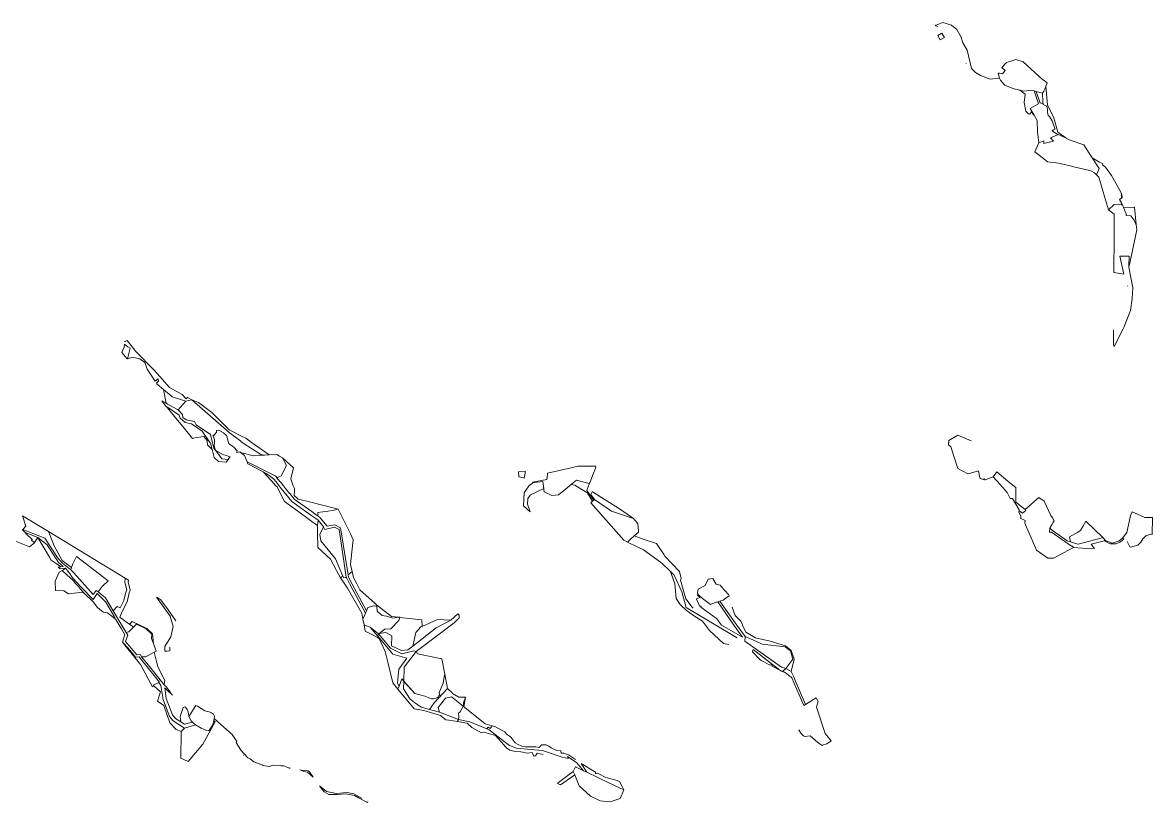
# Model space of a CAD drawing. Header units: metres. Extents: x 534757 to 556231, y 1832948 to 1850503.
# Drawn here: x 552628 to 556027, y 1832948 to 1835293 of the extents above; entities that cross this region are included whole.
import ezdxf

# ---------------------------------------------------------------- set-up
doc = ezdxf.new("R2010")
doc.units = ezdxf.units.M
doc.header["$MEASUREMENT"] = 0
doc.linetypes.add('DGN Style 4', pattern=[602.615279, 301.11944, -150.55972, 0.376399, -150.55972])
doc.layers.add('Level 30', color=7, linetype='Continuous', lineweight=0)

msp = doc.modelspace()

# ---------------------------------------------------------------- linework, layer by layer
at = {"layer": 'Level 30', "color": 5, "linetype": 'DGN Style 4', "lineweight": 13}
for p, q in [((555566.5227, 1835125.9726), (555569.3066, 1835120.1945)), ((555670.4088, 1835088.0612), (555677.3956, 1835086.0632)), ((555677.3956, 1835086.0632), (555696.29, 1835080.66)), ((555741.0552, 1834957.6818), (555764.9526, 1834946.4319)), ((555845.6803, 1834886.6325), (555866.89, 1834854.43)), ((555845.6803, 1834886.6325), (555845.6847, 1834886.6298)), ((555858.6908, 1834835.3472), (555866.89, 1834854.43)), ((555933.4082, 1834777.9553), (555933.4878, 1834765.0772)), ((555933.5715, 1834751.552), (555933.6089, 1834745.5074)), ((555933.6089, 1834745.5074), (555936.564, 1834745.3431)), ((555936.564, 1834745.3431), (555939.9115, 1834737.1164)), ((555928.083, 1834590.4939), (555956.7118, 1834590.6787)), ((555928.083, 1834590.4939), (555940.1905, 1834537.0235)), ((553051.9512, 1834189.5981), (553059.8524, 1834148.3776)), ((553118.8728, 1834155.1382), (553118.8806, 1834155.1399)), ((553118.8806, 1834155.1399), (553137.0349, 1834159.2059)), ((553208.64, 1834006.6708), (553209.1898, 1834005.9415)), ((553296, 1833991), (553303.5777, 1833972.0558)), ((553303.5777, 1833972.0558), (553377.7665, 1833935.0995)), ((553356.0538, 1833992.2702), (553369.8672, 1833992.8958)), ((555547.4632, 1833927.1946), (555558.9779, 1833942.3361)), ((553514.9455, 1833781.2105), (553516.958, 1833796.902)), ((553516.958, 1833796.902), (553533.4134, 1833777.1501)), ((552628.23, 1833767.34), (552629.0458, 1833768.432)), ((552628.23, 1833767.34), (552636.1778, 1833759.3084)), ((552706.5921, 1833762.5527), (552936.8539, 1833622.6579)), ((552636.1778, 1833759.3084), (552673.7736, 1833745.037)), ((555936.8499, 1833742.8768), (555940.9411, 1833740.1866)), ((553607.0916, 1833632.7128), (553619.3609, 1833643.0072)), ((554659.7138, 1833575.4928), (554661.4924, 1833572.5265)), ((554661.4924, 1833572.5265), (554673.2675, 1833560.9622)), ((553659.6045, 1833517.2051), (553662.615, 1833524.286)), ((554697.4717, 1833543.5144), (554697.7961, 1833543.6363)), ((554719.3331, 1833551.1867), (554725.3315, 1833553.1095)), ((553652.0572, 1833499.4534), (553659.6045, 1833517.2051)), ((552949.5529, 1833483.7329), (552961.5371, 1833474.8739)), ((553673.35, 1833475.33), (553698.46, 1833454.87)), ((553698.46, 1833454.87), (553700.6469, 1833456.3977)), ((553696.7755, 1833447.6438), (553698.46, 1833454.87)), ((553812.0234, 1833401.6516), (553812.0273, 1833401.65)), ((553812.0273, 1833401.65), (553812.0278, 1833401.649)), ((554823.5165, 1833400.8038), (554825.2404, 1833407.8745)), ((554825.2404, 1833407.8745), (554906.1812, 1833345.8685)), ((554914.3297, 1833342.0055), (554924.0388, 1833351.089)), ((553757.2994, 1833288.3152), (553757.3008, 1833288.319)), ((553757.2994, 1833288.3152), (553805.7453, 1833229.1907)), ((553757.3008, 1833288.319), (553805.75, 1833229.19)), ((553757.3008, 1833288.319), (553805.7453, 1833229.1907)), ((553773.7259, 1833289.4165), (553774.6443, 1833312.6304)), ((553774.6443, 1833312.6304), (553774.6445, 1833312.6302)), ((553774.6445, 1833312.6302), (553774.6447, 1833312.6369)), ((553774.6447, 1833312.6369), (553807.68, 1833275.48)), ((553954.86, 1833247.13), (553960.6186, 1833264.7807)), ((553805.7453, 1833229.1907), (553805.75, 1833229.19)), ((553805.75, 1833229.19), (553822.4722, 1833226.5481)), ((553806.8808, 1833249.007), (553827.367, 1833234.2477)), ((553822.4722, 1833226.5481), (553822.4725, 1833226.5481)), ((553827.367, 1833234.2477), (553852.3367, 1833227.7487)), ((553882.5235, 1833219.8863), (553939.0172, 1833197.8911)), ((553882.5235, 1833219.8863), (553939.0124, 1833197.88)), ((553953.1606, 1833237.8713), (553953.1648, 1833237.8678)), ((554977.8365, 1833239.1977), (554983.0003, 1833242.3838)), ((553139.6229, 1833189.4344), (553148.7995, 1833181.4673)), ((553203.1917, 1833194.0175), (553204.5074, 1833200.8957)), ((553203.1917, 1833194.0175), (553207.4716, 1833190.1811)), ((553936.0488, 1833191.036), (553936.0505, 1833191.0399)), ((553939.0124, 1833197.88), (553939.0172, 1833197.8911)), ((553939.02, 1833197.89), (553940.42, 1833206.11)), ((553105.202, 1833161.0307), (553114.8955, 1833170.9229)), ((553114.8955, 1833170.9229), (553148.7995, 1833181.4673)), ((554308.8324, 1833064.6797), (554325.1201, 1833038.7489)), ((554284.6637, 1833041.3576), (554289.03, 1833030.59)), ((554315.0107, 1833043.5511), (554325.1201, 1833038.7489))]:
    msp.add_line(p, q, dxfattribs=at)
at = {"layer": 'Level 30', "color": 5, "linetype": 'DGN Style 4', "lineweight": 13, "flags": 128}
for points in [[(555566.5227, 1835125.9726), (555538.1946, 1835123.479), (555509.598, 1835134.4233), (555494.748, 1835143.3259), (555482.7056, 1835155.3554), (555468.9887, 1835210.2985), (555455.8657, 1835232.2606), (555448.8793, 1835254.2527), (555448.7064, 1835254.5596), (555438.4122, 1835272.8245), (555422.7487, 1835285.9858), (555396.4966, 1835293.2247), (555380.9875, 1835287.5298), (555375.95, 1835285.68), (555373.6989, 1835285.036), (555374.0498, 1835283.2004), (555404.396, 1835274.6107), (555440.3282, 1835244.2852), (555440.9654, 1835242.9481), (555458.8295, 1835205.4589), (555463.9641, 1835187.7535), (555468.5369, 1835149.7776), (555511.2962, 1835115.088), (555569.3066, 1835120.1945)], [(555401.3813, 1835248.8633), (555388.5412, 1835241.1087), (555380.7866, 1835253.9487), (555393.6267, 1835261.7033), (555401.3813, 1835248.8633)], [(555566.5227, 1835125.9726), (555566.4423, 1835126.2587), (555562.24, 1835141.2), (555566.12, 1835140.89), (555571.91, 1835140.08), (555575.32, 1835138.83), (555583.2395, 1835148.9667), (555573.2962, 1835158.5877), (555588.1493, 1835172.9547), (555615.3682, 1835182.6138), (555637.7328, 1835175.5852), (555696.7032, 1835121.3749), (555700.2319, 1835120.311), (555709.9, 1835112.15), (555705.9125, 1835101.2392)], [(555569.3066, 1835120.1945), (555578.69, 1835108.84), (555583.16, 1835105.13), (555604.8322, 1835096.1391), (555606.42, 1835095.48), (555627.4554, 1835090.1669)], [(555627.4554, 1835090.1669), (555639.7867, 1835087.0466), (555662.37, 1835090.36), (555670.4088, 1835088.0612)], [(555627.4554, 1835090.1669), (555643.9273, 1835077.6757), (555640.3393, 1835053.2133), (555645.9564, 1835026.9508), (555653.7593, 1835018.45), (555657.669, 1835017.6599), (555662.4696, 1835024.6906), (555664.8038, 1835022.8104), (555667.5835, 1835015.6497), (555670.5612, 1835015.0497)], [(555670.4088, 1835088.0612), (555683.5358, 1835048.4529), (555658.8403, 1835035.2016), (555670.5612, 1835015.0497)], [(555696.29, 1835080.66), (555699.7094, 1835087.086), (555702.8203, 1835092.8672), (555702.899, 1835093.0803), (555705.9125, 1835101.2392)], [(555764.9526, 1834946.4319), (555765.7325, 1834946.6372), (555742.2143, 1834963.6547), (555730.4192, 1835007.1389), (555710.9698, 1835045.7024), (555705.9125, 1835101.2392)], [(555677.3956, 1835086.0632), (555688.9054, 1835051.3332), (555689.6808, 1835051.7432), (555697.9915, 1835049.3833)], [(555696.29, 1835080.66), (555697.45, 1835053), (555697.9915, 1835049.3833)], [(555697.9915, 1835049.3833), (555698.3, 1835047.3231), (555709.24, 1835042.34), (555711.22, 1835031.54), (555711.31, 1835024.05), (555712.89, 1835014.07), (555717.03, 1835011.32), (555725.06, 1834998.22), (555732.74, 1834975.19), (555734.4978, 1834973.527), (555724.9751, 1834967.7253), (555738.17, 1834959.04), (555741.0552, 1834957.6818)], [(555670.5612, 1835015.0497), (555680.4096, 1834998.428), (555681.0448, 1834965.1048), (555684.4266, 1834931.2016)], [(555684.4266, 1834931.2016), (555699.4784, 1834937.8334), (555699.6848, 1834929.2511), (555728.8581, 1834936.9305), (555720.0653, 1834946.8957), (555740.7296, 1834956.004), (555741.0552, 1834957.6818)], [(555684.4266, 1834931.2016), (555672.7057, 1834904.699), (555689.6104, 1834891.4172), (555710.9944, 1834874.6161), (555743.798, 1834870.9257), (555783.1189, 1834861.2797), (555786.3593, 1834860.4847), (555840.8807, 1834847.0934), (555852.4943, 1834841.4329), (555858.6908, 1834835.3472)], [(555764.9526, 1834946.4319), (555765.0157, 1834946.4022), (555776.64, 1834940.93), (555819.87, 1834925.82), (555845.6803, 1834886.6325)], [(555845.6847, 1834886.6298), (555866.9281, 1834873.5594), (555877.2958, 1834868.6139), (555875.9227, 1834865.7352), (555885.87, 1834858.24), (555903.0298, 1834833.7056), (555929.65, 1834787.02), (555933.4082, 1834777.9553)], [(555866.89, 1834854.43), (555866.8919, 1834854.4344), (555845.6847, 1834886.6298)], [(555858.6908, 1834835.3472), (555865.3452, 1834828.8117), (555873.3899, 1834800.9972), (555882.5552, 1834769.924), (555894.2465, 1834730.635)], [(555933.4878, 1834765.0772), (555928.41, 1834762.71), (555927.3238, 1834761.2648), (555933.5715, 1834751.552)], [(555933.4878, 1834765.0772), (555935.21, 1834765.88), (555934.6436, 1834774.9755), (555933.4082, 1834777.9553)], [(555933.5715, 1834751.552), (555934.84, 1834749.58), (555936.564, 1834745.3431)], [(555894.2465, 1834730.635), (555911.3321, 1834746.3446), (555933.6089, 1834745.5074)], [(555894.2465, 1834730.635), (555894.2467, 1834730.6344), (555911.6, 1834717), (555911.253, 1834655.2096), (555911.2345, 1834651.9255), (555911.2346, 1834651.9248), (555911.2335, 1834651.7433), (555910.612, 1834541.6139), (555940.1905, 1834537.0235)], [(555939.9115, 1834737.1164), (555970.5155, 1834738.0021), (555972.2283, 1834738.0333), (555977.5702, 1834685.9022)], [(555939.9115, 1834737.1164), (555947.8, 1834717.73), (555948.039, 1834713.5422), (555961.1948, 1834712.4552), (555967.7604, 1834704.4762), (555971.8952, 1834699.4513), (555976.9047, 1834687.4909), (555977.5702, 1834685.9022)], [(555977.5702, 1834685.9022), (555979.2297, 1834669.7063), (555959.2007, 1834574.3637), (555955.7468, 1834557.9155)], [(555928.083, 1834590.4939), (555940.351, 1834590.5754), (555946.4533, 1834590.6129), (555956.7118, 1834590.6787)], [(555955.7468, 1834557.9155), (555955.2082, 1834561.7836), (555956.7118, 1834590.6787)], [(555955.7468, 1834557.9155), (555955.6597, 1834557.5008), (555967.688, 1834495.3845), (555965.72, 1834463.35), (555960.28, 1834427.91), (555940.23, 1834376.11), (555938.5188, 1834372.1107), (555938.5072, 1834372.0878), (555911.5688, 1834319.1125), (555909.3995, 1834325.2031), (555909.4753, 1834338.6146), (555909.7624, 1834389.3792), (555927.3148, 1834406.7909), (555947.6222, 1834423.3925), (555955.8705, 1834461.2062), (555956.7832, 1834463.4694), (555955.8832, 1834485.6044), (555951.4164, 1834501.15), (555940.1905, 1834537.0235)], [(553118.8806, 1834155.1399), (553137.0311, 1834159.2076), (553122.9113, 1834166.9853), (553123.79, 1834165.27), (553119.88, 1834162.24), (553115.95, 1834165.57), (553111.9576, 1834170.54), (553108.3859, 1834174.9863), (553108.3858, 1834174.9864), (553070.526, 1834195.8406), (553041.0835, 1834228.9607), (553023.3621, 1834248.8957), (552968.0407, 1834304.9511), (552965.8544, 1834307.744), (552942.9575, 1834336.9942), (552936.5743, 1834334.4409), (552930.1314, 1834331.8637), (552926.6749, 1834328.2911), (552924.1514, 1834325.7331), (552919.0951, 1834311.2117), (552919.5229, 1834310.6896), (552927.0793, 1834301.4673)], [(552943.5513, 1834282.356), (552951.8386, 1834314.5733), (552945.36, 1834317.73), (552940.19, 1834322.21), (552935.3282, 1834325.7677), (552933.9, 1834317.24), (552927.94, 1834303.97), (552927.0793, 1834301.4673)], [(552927.0793, 1834301.4673), (552942.8998, 1834282.1589), (552943.5513, 1834282.356)], [(553051.9512, 1834189.5981), (553051.9512, 1834189.5982), (553032.7405, 1834205.6615), (553030.9444, 1834208.4155), (553036.8173, 1834214.9442), (553035.9168, 1834221.9393), (553035.9167, 1834221.9394), (553026.7158, 1834214.8992), (553003.5002, 1834250.4958), (552996.0437, 1834271.1678), (552981.3864, 1834282.2089), (552958.4396, 1834286.8594), (552943.5513, 1834282.356)], [(553051.9512, 1834189.5981), (553074.7436, 1834170.54), (553077.7599, 1834168.0179), (553118.8728, 1834155.1382)], [(553059.8524, 1834148.3776), (553046.6256, 1834155.5783), (553060.2677, 1834138.9301), (553061.8754, 1834137.865)], [(553059.8524, 1834148.3776), (553063.94, 1834146.1525), (553095.8649, 1834128.7741)], [(553061.8754, 1834137.865), (553063.94, 1834136.4971), (553099.6437, 1834112.8418), (553101.8284, 1834103.6617), (553116.8899, 1834090.5104), (553136.158, 1834086.82), (553168.7141, 1834064.4479), (553189.7843, 1834033.89), (553193.8632, 1834027.9744), (553198.2885, 1834009.7564)], [(553061.8754, 1834137.865), (553062.0962, 1834136.6949), (553063.94, 1834134.4593), (553089.7321, 1834103.1868), (553100.346, 1834090.3176), (553114.4019, 1834073.0677), (553139.449, 1834042.2957), (553146.658, 1834044.946), (553173.3578, 1834048.0663), (553183.4125, 1834036.2752), (553183.551, 1834033.89), (553184.1631, 1834023.3439), (553198.2885, 1834009.7564)], [(553095.8649, 1834128.7741), (553110.1531, 1834145.1465), (553118.8728, 1834155.1382)], [(553137.0349, 1834159.2059), (553157.5375, 1834150.7762), (553197.6079, 1834120.4433), (553249.2094, 1834068.6083), (553291.24, 1834047.3445), (553299.6973, 1834043.0658), (553307.3281, 1834037.61), (553311.6499, 1834034.52), (553319.9298, 1834028.6), (553323.0208, 1834026.39), (553369.8672, 1833992.8958)], [(553137.0349, 1834159.2059), (553250.0424, 1834060.5775), (553280.2496, 1834037.61), (553284.3136, 1834034.52), (553285.1422, 1834033.89), (553292.0996, 1834028.6), (553294.0142, 1834027.1443), (553295.1856, 1834026.39), (553345.0796, 1833994.2611), (553356.0538, 1833992.2702)], [(553095.8649, 1834128.7741), (553109.2009, 1834114.8672), (553109.8003, 1834105.5839), (553120.4641, 1834098.6521), (553145.6362, 1834094.0793), (553150.8493, 1834083.9996), (553193.5563, 1834054.6668), (553198.6007, 1834033.89), (553203.5797, 1834013.3829), (553208.64, 1834006.6708)], [(553208.64, 1834006.6708), (553204.3, 1834020.8), (553205.05, 1834033.89), (553205.38, 1834039.67), (553200.92, 1834052.47), (553205.02, 1834053), (553211.65, 1834061.04), (553211.7735, 1834063.7975), (553211.8765, 1834066.0994), (553219.04, 1834067.4), (553232.92, 1834059.5), (553241.7165, 1834051.0394), (553242.87, 1834049.93), (553246.66, 1834034.88), (553246.91, 1834033.89), (553248.45, 1834027.78), (553251, 1834025.83), (553253.53, 1834023.89), (553259.95, 1834018.98), (553263.55, 1834016.23), (553273.72, 1834004.99), (553271.36, 1834000.4), (553282, 1834002), (553284.2116, 1834000.2623), (553296, 1833991)], [(555547.4632, 1833927.1946), (555523.2627, 1833917.7337), (555521.8982, 1833918.1324), (555522.4791, 1833918.8538), (555520.1446, 1833920.7438), (555518.7747, 1833919.0341), (555508.5751, 1833922.0027), (555506.9132, 1833928.8581), (555503, 1833945), (555479.4719, 1833938.4933), (555470.94, 1833936.1338), (555441.222, 1833951.805), (555420.3809, 1834017.9029), (555420.3805, 1834017.9041), (555413.2113, 1834023.3766), (555414.3024, 1834036.3952), (555440.9527, 1834052.8468), (555486.1617, 1834032.9648), (555563.1598, 1833951.657), (555558.9779, 1833942.3361)], [(553198.2885, 1834009.7564), (553198.2886, 1834009.7564), (553204.2028, 1833985.403), (553217.8986, 1833972.941), (553240.7186, 1833971.6382), (553246.5376, 1833979.1198)], [(553209.1898, 1834005.9415), (553232.34, 1833993.56), (553241.51, 1833991.85), (553246.66, 1833989.57), (553251, 1833987.65), (553252.62, 1833986.94), (553251, 1833984.8571), (553246.66, 1833979.2771), (553246.5376, 1833979.1198)], [(553209.1898, 1834005.9415), (553227.5421, 1833981.5985), (553246.5376, 1833979.1198)], [(553296, 1833991), (553284.22, 1834000.26), (553323.3, 1833990.79), (553356.05, 1833992.27), (553356.0538, 1833992.2702)], [(553296, 1833991), (553303.58, 1833972.06), (553377.7665, 1833935.0995)], [(553303.5777, 1833972.0558), (553306, 1833966), (553306.0072, 1833965.982), (553351.4961, 1833942.1368)], [(553369.8672, 1833992.8958), (553369.872, 1833992.8924), (553392.7012, 1833993.9263), (553401.0911, 1833989.5283)], [(553393.2532, 1833924.4716), (553405.79, 1833930.61), (553422.05, 1833961.61), (553410.41, 1833984.64), (553401.0911, 1833989.5283)], [(553401.0911, 1833989.5283), (553410.4125, 1833984.6421), (553433.24, 1833963.4075), (553443.5068, 1833953.8572), (553434.6316, 1833920.844), (553439.1697, 1833909.23), (553442.5418, 1833900.6), (553445.6717, 1833892.59), (553446.2535, 1833891.1011), (553445.9717, 1833884.8911), (553445.3626, 1833871.4692), (553455.1555, 1833862.3301), (553457.6114, 1833860.0381), (553483.0587, 1833853.671), (553577.4017, 1833830.0652)], [(553351.4961, 1833942.1368), (553361.2616, 1833937.0165), (553361.2628, 1833937.0156), (553373.4883, 1833927.9889), (553383.558, 1833920.554), (553390.6512, 1833911.79), (553392.7232, 1833909.23), (553399.708, 1833900.6), (553406.1909, 1833892.59), (553438.2031, 1833853.0375), (553495.2434, 1833812.38), (553510.2098, 1833801.7122), (553516.958, 1833796.902)], [(553351.4961, 1833942.1368), (553375.7993, 1833916.0492), (553379.7672, 1833911.79), (553382.1521, 1833909.23), (553390.1918, 1833900.6), (553393.7117, 1833896.8217), (553395.89, 1833892.59), (553416.1058, 1833853.3175), (553478.26, 1833807.9739), (553502.3804, 1833790.3772), (553514.9455, 1833781.2105)], [(553377.7665, 1833935.0995), (553390.21, 1833928.9), (553393.25, 1833924.47), (553393.2532, 1833924.4716)], [(553377.7665, 1833935.0995), (553390.2118, 1833928.9), (553393.2532, 1833924.4716)], [(554140.9868, 1833943.3197), (554136.4783, 1833923.5632), (554134.4685, 1833924.4922), (554121.0627, 1833927.1142), (554120.2155, 1833942.1374), (554140.9868, 1833943.3197)], [(554165.3111, 1833910.5191), (554162.3671, 1833911.1783), (554204.81, 1833918.9), (554206.6264, 1833934.3395), (554207.0276, 1833937.75), (554278.6637, 1833954.5352), (554298.0079, 1833959.0678), (554351.226, 1833959.4877), (554352.6762, 1833956.4931), (554350.1546, 1833949.9626), (554345.5477, 1833938.0317), (554334.2313, 1833908.7242), (554332.0404, 1833906.7427)], [(555558.9779, 1833942.3361), (555593.13, 1833913.5864), (555615.4211, 1833894.8215), (555615.4808, 1833872.26), (555615.5366, 1833851.1573), (555643.6714, 1833828.8119)], [(553393.2532, 1833924.4716), (553393.2581, 1833924.4644), (553402.3127, 1833913.2757), (553404.0906, 1833911.79), (553404.1706, 1833911.7231), (553403.8973, 1833911.3947), (553405.6455, 1833909.23), (553412.615, 1833900.6), (553419.0839, 1833892.59), (553432.2479, 1833876.2897), (553432.85, 1833876.8298), (553434.6481, 1833874.8196), (553433.947, 1833874.1895), (553434.9822, 1833872.9112), (553444.9637, 1833860.5855), (553445.1235, 1833860.3882), (553497.9864, 1833822.7028), (553512.4667, 1833812.38), (553516.3477, 1833809.6133)], [(554192.7669, 1833913.638), (554195.971, 1833891.864), (554156.4172, 1833873.2794), (554153.2685, 1833869.0454), (554153.2685, 1833869.0453), (554148.3999, 1833862.4984), (554146.6265, 1833844.7867), (554155.3944, 1833822.4545), (554134.4437, 1833839.5462), (554137.0172, 1833879.46), (554140.5985, 1833884.9262), (554140.5986, 1833884.9262), (554151.5507, 1833901.6422), (554165.3082, 1833910.5173), (554165.3111, 1833910.5191)], [(554165.3111, 1833910.5191), (554167.9731, 1833909.923), (554192.7669, 1833913.638)], [(554192.7669, 1833913.638), (554197.3586, 1833882.4355), (554220.3189, 1833870.6531), (554240.1058, 1833873.5653), (554266.3153, 1833894.5097), (554277.8004, 1833903.6876)], [(554277.8004, 1833903.6876), (554284.1323, 1833908.7513), (554294.3775, 1833916.9317), (554294.3901, 1833916.9418), (554332.0404, 1833906.7427)], [(554277.8004, 1833903.6876), (554289.7956, 1833901.7696), (554323.6947, 1833881.4365), (554323.6947, 1833881.4364), (554326.2147, 1833879.9249), (554342.8232, 1833853.8315)], [(554332.0404, 1833906.7427), (554332.7734, 1833904.9487), (554326.5513, 1833888.8346), (554325.3407, 1833885.6992), (554325.3407, 1833885.6991), (554327.8809, 1833883.5054), (554331.0091, 1833878.2284), (554334.5893, 1833872.9183), (554334.6949, 1833872.7617), (554335.1307, 1833872.1513), (554336.0351, 1833870.8845), (554338.687, 1833867.1701), (554339.7189, 1833865.7722), (554346.2895, 1833856.8718)], [(555625.3597, 1833824.9085), (555625.9, 1833828.2), (555605.7632, 1833862.218), (555598.5263, 1833862), (555593.4388, 1833872.26), (555589.4144, 1833880.3759), (555568.4256, 1833903.8), (555547.4632, 1833927.1946)], [(554348.4067, 1833858.8469), (554348.4052, 1833858.848), (554337.5083, 1833873.8006), (554341.9268, 1833882.5461), (554342.2684, 1833881.7102), (554421.114, 1833833.4556), (554465.3002, 1833801.8226), (554465.3018, 1833801.8214)], [(555643.6714, 1833828.8119), (555684.6905, 1833864.7986), (555701.0161, 1833854.0338), (555701.2531, 1833853.8775), (555720.9006, 1833811.0834), (555725.7729, 1833803.484), (555731.1533, 1833795.0919), (555727.4517, 1833788.5703), (555725.0675, 1833784.6677), (555717.86, 1833772.87)], [(553516.3477, 1833809.6133), (553516.2179, 1833812.38), (553515.8445, 1833820.3443), (553561.4, 1833826.3449), (553577.4017, 1833830.0652)], [(553577.4017, 1833830.0652), (553586.1539, 1833812.38), (553614.1037, 1833755.903), (553622.916, 1833738.0964), (553618.7675, 1833701.6405), (553614.4614, 1833663.7992), (553619.3609, 1833643.0072)], [(554342.8232, 1833853.8315), (554340.2579, 1833851.5708), (554340.2579, 1833851.5707), (554337.1964, 1833848.8728), (554436.3726, 1833736.3379), (554447.4314, 1833731.1293)], [(554342.8232, 1833853.8315), (554343.8416, 1833854.7248), (554346.2895, 1833856.8718)], [(554346.2895, 1833856.8718), (554346.3288, 1833856.9063), (554348.4067, 1833858.8469)], [(554348.4067, 1833858.8469), (554399.3715, 1833823.6946), (554465.3018, 1833801.8214)], [(552485.0005, 1833801.3191), (552489.0534, 1833799.0027), (552485.4398, 1833797.0621), (552482.5944, 1833791.1988), (552485.8821, 1833776.9244), (552520.858, 1833755.5981), (552551.2119, 1833747.3173), (552588.9892, 1833740.2566), (552649.2019, 1833716.3943), (552664.0369, 1833729.1025)], [(552629.0458, 1833768.432), (552629.0489, 1833768.4361), (552637.8275, 1833778.5903), (552628.4409, 1833810.0333), (552706.5921, 1833762.5527)], [(553516.3477, 1833809.6133), (553523.8244, 1833804.2832), (553544.8999, 1833778.9855), (553567.5942, 1833782.86), (553584.5283, 1833774.1599), (553607.0916, 1833632.7128)], [(554468.032, 1833749.577), (554480.6208, 1833760.6714), (554480.6096, 1833766.4643), (554479.8886, 1833773.5209), (554478.526, 1833786.8166), (554469.3124, 1833797.2708), (554465.3018, 1833801.8214)], [(555625.3597, 1833824.9085), (555624.81, 1833821.56), (555631, 1833809.13), (555630.7569, 1833802.0554), (555644.2883, 1833796.0245), (555642.99, 1833789.03), (555648.1419, 1833776.2998), (555651.9134, 1833767.3207), (555677.531, 1833706.7933), (555712.1574, 1833682.441), (555729.4624, 1833683.1011), (555789.0153, 1833714.2441)], [(555643.6714, 1833828.8119), (555645.9502, 1833825.7922), (555635.84, 1833818.4), (555625.7326, 1833824.6786), (555625.3597, 1833824.9085)], [(555936.8499, 1833742.8768), (555936.8837, 1833742.9029), (555949.6371, 1833760.2271), (555959.6805, 1833805.4224), (555961.0484, 1833811.2187), (555965.34, 1833822.225), (555965.356, 1833822.218), (555972.2451, 1833819.1885), (556003.6, 1833805.4), (556026.5181, 1833805.1125), (556025.8792, 1833754.1901), (556021.61, 1833754.64), (556007.09, 1833749.42), (555998.1, 1833740.7), (555991.48, 1833730.51), (555983.06, 1833721.66), (555960.9536, 1833715.2855), (555958.7754, 1833716.6756), (555951.9787, 1833731.0126), (555947.7542, 1833735.7161), (555940.9411, 1833740.1866)], [(552629.0458, 1833768.432), (552695.7142, 1833743.1269), (552735.4133, 1833682.001), (552748.4787, 1833667.5096), (552773.7185, 1833647.1476)], [(552706.5921, 1833762.5527), (552723.7255, 1833719.8346), (552747.5137, 1833675.1603), (552775.8131, 1833654.6187)], [(553514.9455, 1833781.2105), (553515.4521, 1833760.9096), (553516.6116, 1833714.4541), (553554.5291, 1833679.1907), (553572.3886, 1833645.2909), (553584.1241, 1833623.0153)], [(553533.4134, 1833777.1501), (553521.9153, 1833754.0479), (553525.0661, 1833734.296), (553569.0792, 1833680.5608), (553591.4597, 1833628.0967)], [(553533.4134, 1833777.1501), (553533.4158, 1833777.1473), (553537.063, 1833768.8997), (553566.6637, 1833775.6597), (553580.004, 1833768.957), (553601.8868, 1833625.0351)], [(555717.86, 1833772.87), (555716.74, 1833760.99), (555722.74, 1833761.0583), (555782.7613, 1833718.5559), (555786.4339, 1833718.5501), (555789.0153, 1833714.2441)], [(555717.86, 1833772.87), (555725.7239, 1833766.2974), (555756.262, 1833744.6726), (555769.9128, 1833735.0062), (555780.2975, 1833731.6926)], [(555780.2975, 1833731.6926), (555776.7335, 1833746.9672), (555801.87, 1833761.2381), (555810.2382, 1833765.9891), (555816.8016, 1833777.376), (555826.5864, 1833794.3518), (555826.7659, 1833794.1747), (555876.9423, 1833744.677)], [(552636.1778, 1833759.3084), (552639.571, 1833755.8778), (552656.6831, 1833738.5864), (552655.5924, 1833737.1124), (552655.5929, 1833737.1119), (552664.0369, 1833729.1025)], [(552664.0369, 1833729.1025), (552664.519, 1833729.5155), (552666.151, 1833732.2526), (552673.7736, 1833745.037)], [(552673.7736, 1833745.037), (552701.9004, 1833722.5849), (552736.2794, 1833669.6498), (552749.5276, 1833658.96), (552750.8224, 1833657.9154), (552743.0911, 1833656.6796), (552743.0842, 1833656.6785)], [(552673.7736, 1833745.037), (552709.611, 1833685.2561), (552714.5121, 1833677.0805), (552729.0621, 1833666.6911), (552743.0842, 1833656.6785)], [(554447.4314, 1833731.1293), (554454.899, 1833738.003), (554468.032, 1833749.577)], [(554447.4314, 1833731.1293), (554477.1878, 1833717.114), (554496.2792, 1833708.1219), (554547.3477, 1833670.4636), (554552.1637, 1833666.9122), (554574.7114, 1833644.6278)], [(554468.032, 1833749.577), (554494.9164, 1833740.2549), (554534.5119, 1833726.5253), (554557.6213, 1833693.0651), (554560.5106, 1833688.8816), (554604.2762, 1833642.8272), (554609.085, 1833621.3651), (554607.4691, 1833616.6371), (554607.4686, 1833616.6355), (554622.8258, 1833560.6867), (554642.5353, 1833535.4781), (554649.8907, 1833526.0704), (554730.0915, 1833480.7897)], [(555780.2975, 1833731.6926), (555801.87, 1833724.7818), (555802.7652, 1833724.4951), (555875.7546, 1833744.117), (555876.9423, 1833744.677)], [(555789.0153, 1833714.2441), (555801.87, 1833713.3602), (555816.5069, 1833712.3539), (555852.1405, 1833711.3841), (555842.3984, 1833724.9351), (555881.4129, 1833734.9561), (555882.9059, 1833734.436), (555899.8477, 1833726.0712), (555900.0624, 1833725.9652), (555917.7385, 1833725.2751), (555930.6561, 1833731.4936), (555940.9411, 1833740.1866)], [(555876.9423, 1833744.677), (555885.7433, 1833736.0562), (555904.4416, 1833727.4881), (555904.4478, 1833727.4853), (555925.1785, 1833733.866), (555936.8499, 1833742.8768)], [(552775.8131, 1833654.6187), (552778.9974, 1833665.9994), (552790.0007, 1833688.0015), (552886.0029, 1833614.0044), (552868, 1833597.5), (552855.7248, 1833580.9932)], [(552746.9753, 1833645.3897), (552738.5724, 1833640.647), (552726.2412, 1833613.7744), (552727.3547, 1833585.1316), (552752.0502, 1833584.4615), (552766.6332, 1833575.0206), (552809.4832, 1833580.2111), (552814.0912, 1833575.4103), (552814.7929, 1833575.9441)], [(552743.0842, 1833656.6785), (552740.8865, 1833656.3272), (552735.3429, 1833655.4411), (552741.277, 1833650.3135), (552746.8861, 1833651.2101)], [(552746.8861, 1833651.2101), (552757.1064, 1833652.8481), (552768.3308, 1833638.476), (552768.9379, 1833637.5664), (552778.1244, 1833623.8027), (552778.1313, 1833623.7924), (552805.5262, 1833594.7557), (552840.2577, 1833557.939), (552840.2592, 1833557.9412), (552852.1353, 1833576.1907), (552878.4309, 1833550.3382), (552905.627, 1833503.97), (552909.1221, 1833498.011)], [(552746.9753, 1833645.3897), (552751.0283, 1833647.6772), (552753.6339, 1833649.1478), (552757.1015, 1833652.8429), (552746.8861, 1833651.2101)], [(552746.9753, 1833645.3897), (552761.58, 1833632.77), (552780.06, 1833615.29), (552787.4315, 1833606.8395), (552796.0009, 1833597.0158), (552802.353, 1833589.734), (552812.17, 1833578.48), (552814.7929, 1833575.9441)], [(552773.7185, 1833647.1476), (552775.7968, 1833654.5605), (552775.8131, 1833654.6187)], [(552773.7185, 1833647.1476), (552782.6822, 1833638.6054), (552840.4228, 1833573.4997), (552849.9894, 1833585.2391), (552855.7248, 1833580.9932)], [(553584.1241, 1833623.0153), (553587.176, 1833626.5956), (553591.4597, 1833628.0967)], [(553591.4597, 1833628.0967), (553593.3469, 1833623.6727), (553600.6712, 1833624.8412), (553601.8868, 1833625.0351)], [(553607.0916, 1833632.7128), (553608.1568, 1833626.0355), (553609.7755, 1833623.0113), (553619.7098, 1833604.45), (553662.615, 1833524.286)], [(553619.3609, 1833643.0072), (553623.6663, 1833624.7277), (553624.2604, 1833622.2052), (553633.34, 1833605.3459), (553642.7614, 1833587.8519), (553689.4057, 1833544.9977), (553693.8908, 1833541.4971), (553707.1239, 1833531.1687), (553737.4439, 1833507.5041), (553759.7221, 1833504.9311)], [(554574.7114, 1833644.6278), (554587.8786, 1833631.6161), (554610.9491, 1833581.2912), (554623.734, 1833534.7167), (554765.13, 1833450.2212), (554787.1085, 1833437.0873), (554815.7317, 1833415.1578), (554825.2404, 1833407.8745)], [(554574.7114, 1833644.6278), (554579.5725, 1833636.0165), (554589.7427, 1833605.5836), (554594.1308, 1833561.3793), (554606.5198, 1833543.0575), (554623.8742, 1833526.4159), (554646.4746, 1833509.8743), (554673.0754, 1833492.9127), (554694.3047, 1833465.069), (554736.2163, 1833426.0262), (554765.13, 1833419.9557), (554782.8028, 1833416.2453), (554804.5464, 1833407.9986), (554823.5165, 1833400.8038)], [(552900.6437, 1833524.1857), (552912.9832, 1833537.067), (552921.5944, 1833532.9166), (552933.1916, 1833555.0087), (552939.3448, 1833580.8412), (552941.7203, 1833587.2018), (552936.2929, 1833610.9241), (552936.8539, 1833622.6579)], [(552936.8539, 1833622.6579), (552946.5868, 1833616.7447), (552946.3476, 1833611.8242), (552952.1379, 1833586.5117), (552948.9293, 1833577.9209), (552942.6276, 1833551.4784), (552927.327, 1833522.3155), (552920.819, 1833504.9739), (552922.177, 1833503.97), (552931.9589, 1833496.739), (552944.3737, 1833487.5615), (552949.5529, 1833483.7329)], [(553584.1241, 1833623.0153), (553597.2571, 1833604.45), (553605.6522, 1833592.5823), (553648.8734, 1833517.4751), (553652.0572, 1833499.4534)], [(553601.8868, 1833625.0351), (553603.1576, 1833622.6539), (553612.9022, 1833604.45), (553659.6045, 1833517.2051)], [(554659.7138, 1833575.4928), (554658.7399, 1833577.1169), (554660.4913, 1833589.2352), (554681.3839, 1833600.3591), (554681.384, 1833600.3592), (554690.0579, 1833619.7695), (554704.2374, 1833621.2111), (554714.1523, 1833604.819), (554726.3038, 1833600.9861), (554729.7092, 1833597.3087)], [(554725.3315, 1833553.1095), (554725.757, 1833553.2459), (554735.1564, 1833556.2589), (554743.9452, 1833562.2702), (554753.5378, 1833569.3201), (554751.451, 1833573.8305), (554729.7092, 1833597.3087)], [(554940.4925, 1833341.9808), (554949.1467, 1833378.7617), (554939.7023, 1833404.5742), (554923.2964, 1833418.8255), (554877.1966, 1833432.7669), (554833.0351, 1833442.9879), (554803.5308, 1833460.2295), (554793.7603, 1833481.59), (554793.3056, 1833482.584), (554788.4942, 1833493.1027), (554771.4284, 1833510.6744), (554757.2413, 1833549.8282), (554757.9693, 1833569.6939), (554758.5115, 1833584.4915), (554729.7092, 1833597.3087)], [(552814.7929, 1833575.9441), (552840.23, 1833551.35), (552853.9246, 1833534.6365), (552865.58, 1833524.57), (552871.5819, 1833519.8656), (552883.6604, 1833517.8651), (552901.48, 1833503.97), (552909.1221, 1833498.011)], [(552855.7248, 1833580.9932), (552877.3999, 1833563.5095), (552900.6437, 1833524.1857)], [(553089.3506, 1833493.7506), (553058.7087, 1833537.0902), (553054.3017, 1833543.3234), (553044.4135, 1833557.3092), (553031.5322, 1833565.1351), (553071.7331, 1833508.2754), (553080.9523, 1833477.4436), (553074.0495, 1833446.0121), (553056.3222, 1833416.5087), (553056.3222, 1833403.1667), (553062.7342, 1833403.1659), (553071.1316, 1833403.6632), (553071.6514, 1833430.3713), (553089.3506, 1833459.8279), (553089.3506, 1833493.7506)], [(554659.7138, 1833575.4928), (554658.581, 1833571.5483), (554659.1167, 1833570.6548), (554665.8345, 1833564.0573), (554659.6997, 1833562.2771), (554655.2798, 1833560.0536), (554655.1436, 1833559.5791), (554665.3138, 1833537.497), (554666.749, 1833539.2672), (554669.3142, 1833537.187), (554667.9862, 1833535.5568), (554715.2903, 1833501.1935), (554730.0915, 1833480.7897)], [(554661.4924, 1833572.5265), (554673.2477, 1833560.9764), (554673.2675, 1833560.9622)], [(554673.2675, 1833560.9622), (554693.1269, 1833546.6495), (554696.2962, 1833544.3614), (554697.4717, 1833543.5144)], [(554673.2675, 1833560.9622), (554693.1423, 1833546.6339), (554697.4702, 1833543.5138), (554697.4717, 1833543.5144)], [(552900.6437, 1833524.1857), (552912.5926, 1833503.97), (552939.389, 1833458.6345)], [(553662.615, 1833524.286), (553667.0139, 1833534.6325), (553684.9516, 1833539.3272), (553685.4473, 1833539.2613), (553694.0276, 1833538.0466), (553694.63, 1833522.85), (553695.5561, 1833522.0798), (553709.48, 1833510.5), (553723.22, 1833508.29), (553741.95, 1833502.47), (553759.7221, 1833504.9311)], [(554697.7961, 1833543.6363), (554709.5001, 1833548.038), (554725.3315, 1833553.1095)], [(554697.7961, 1833543.6363), (554709.5041, 1833548.0361), (554719.3331, 1833551.1867)], [(554719.3331, 1833551.1867), (554767.8412, 1833481.59), (554793.2617, 1833445.1181), (554765.13, 1833461.0038), (554730.0915, 1833480.7897)], [(554725.3315, 1833553.1095), (554749.8639, 1833518.8644), (554776.5705, 1833481.59), (554801.5842, 1833446.6782)], [(552931.5089, 1833426.9263), (552928.6139, 1833429.9891), (552935.8411, 1833452.463), (552925.5679, 1833469.9757), (552917.9502, 1833482.9624), (552909.1221, 1833498.011)], [(552949.5529, 1833483.7329), (552958.1014, 1833492.1126), (553002.1722, 1833471.2306), (553019.3287, 1833454.649), (553021.564, 1833426.1159)], [(553652.0572, 1833499.4534), (553651.8601, 1833498.9896), (553655.4695, 1833482.0326), (553655.4701, 1833482.0296)], [(553700.6469, 1833456.3977), (553718.2, 1833468.66), (553736.15, 1833470.6), (553759.8, 1833495.12), (553763.1443, 1833504.533)], [(553763.1443, 1833504.533), (553763.47, 1833505.45), (553759.7221, 1833504.9311)], [(553763.1443, 1833504.533), (553829.2144, 1833496.8969), (553830.4104, 1833477.3864)], [(553802.2592, 1833417.9755), (553872.4771, 1833473.0508), (553916.7541, 1833496.123)], [(553916.7541, 1833496.123), (553937.713, 1833515.1348), (553941.2645, 1833511.3812), (553941.8814, 1833503.6098), (553926.3647, 1833488.5033), (553812.0285, 1833401.6495), (553812.0278, 1833401.649)], [(553830.4104, 1833477.3864), (553876.3538, 1833497.8732), (553916.7541, 1833496.123)], [(552939.389, 1833458.6345), (552939.3875, 1833458.634), (552945.161, 1833451.4155), (552937.6347, 1833431.8828), (552971.6559, 1833392.16), (552983.442, 1833392.9824), (552986.2481, 1833385.7882)], [(552939.389, 1833458.6345), (552947.4193, 1833460.8572), (552961.5371, 1833474.8739)], [(552961.5371, 1833474.8739), (552970.5152, 1833483.7818), (553000.3246, 1833470.4705), (553016.8378, 1833453.6789), (553015.9717, 1833441.4077), (553021.564, 1833426.1159)], [(553655.4701, 1833482.0296), (553658.5404, 1833462.7398), (553679.0458, 1833453.0989), (553695.4624, 1833444.1843), (553700.7966, 1833441.2877), (553719.3141, 1833401.6639), (553726.8954, 1833369.5045), (553741.4855, 1833307.6148), (553757.2994, 1833288.3152)], [(553655.4701, 1833482.0296), (553662.62, 1833479.55), (553673.35, 1833475.33)], [(553673.35, 1833475.33), (553696.7672, 1833447.6083), (553696.7755, 1833447.6438)], [(553700.6469, 1833456.3977), (553721.1782, 1833459.5295), (553739.374, 1833449.1685), (553737.4934, 1833419.1756), (553767.4842, 1833404.8642), (553786.8843, 1833406.5744), (553802.2592, 1833417.9755)], [(553802.2592, 1833417.9755), (553811.1261, 1833459.1894), (553826.4515, 1833475.621), (553830.4104, 1833477.3864)], [(552931.5089, 1833426.9263), (552931.4676, 1833426.4463), (552979.0015, 1833368.08), (552982.1123, 1833364.2603), (552982.4589, 1833363.6084), (552982.7591, 1833363.657), (552982.8632, 1833362.8482), (553018.5534, 1833295.7337), (553024.0103, 1833297.6926)], [(553038.4319, 1833308.5149), (553040.4445, 1833309.415), (552994.8704, 1833365.6187), (552992.8751, 1833368.08), (552978.7672, 1833385.4825), (552967.9259, 1833385.0414), (552951.874, 1833405.3943), (552931.5089, 1833426.9263)], [(553021.564, 1833426.1159), (553021.564, 1833426.1157), (553029.96, 1833403.17), (553024.4435, 1833400.2005), (553024.4435, 1833400.2004)], [(553760.8702, 1833298.1728), (553755.6397, 1833306.2147), (553759.937, 1833349.1088), (553783.7499, 1833381.692), (553741.7165, 1833394.4032), (553696.7755, 1833447.6438)], [(553698.46, 1833454.87), (553734.6889, 1833411.7749), (553769.4473, 1833395.0733), (553805.575, 1833404.2841), (553812.0234, 1833401.6516)], [(554801.5842, 1833446.6782), (554801.1322, 1833432.6428), (554910.7042, 1833354.857), (554924.0388, 1833351.089)], [(554924.0388, 1833351.089), (554945.3195, 1833378.8717), (554937.7723, 1833403.5541), (554921.8943, 1833415.7152), (554852.9796, 1833424.4161), (554824.9334, 1833436.5645), (554801.5842, 1833446.6782)], [(552986.2481, 1833385.7882), (552993.9708, 1833386.1029), (552998.609, 1833386.2924), (553024.4435, 1833400.2004)], [(553024.4435, 1833400.2004), (553032.2663, 1833368.08), (553034.9015, 1833357.2596), (553056.4956, 1833313.8454), (553054.1201, 1833303.5144), (553054.3852, 1833301.7565), (553063.0664, 1833294.1286)], [(553774.6447, 1833312.6369), (553776.3261, 1833355.2404), (553812.0234, 1833401.6516)], [(553812.0234, 1833401.6516), (553812.0252, 1833401.6539), (553812.0273, 1833401.65)], [(553896.21, 1833325.29), (553898.1384, 1833333.8352), (553888.982, 1833379.8518), (553815.7946, 1833394.7832), (553812.0278, 1833401.649)], [(554823.5165, 1833400.8038), (554846.7026, 1833376.3814), (554849.7519, 1833374.8177), (554876.4625, 1833361.12), (554878.7143, 1833362.0801), (554881.6919, 1833361.72), (554882.5992, 1833359.5998), (554882.4594, 1833358.413), (554882.4178, 1833358.0597), (554906.1812, 1833345.8685)], [(552986.2481, 1833385.7882), (553000.6076, 1833368.08), (553001.7057, 1833366.7259), (553054.3854, 1833301.7551), (553063.0664, 1833294.1286)], [(553807.68, 1833275.48), (553837.96, 1833267.28), (553858.01, 1833259.18), (553864.62, 1833259.66), (553877.68, 1833264.07), (553879.27, 1833268.92), (553883.51, 1833269.55), (553881.68, 1833278.69), (553893.26, 1833306.32), (553896.21, 1833325.29)], [(553906.7976, 1833290.3124), (553906.7983, 1833290.3131), (553898.1386, 1833333.8339), (553896.21, 1833325.29)], [(554906.1812, 1833345.8685), (554906.196, 1833345.8609), (554910.4836, 1833343.1417), (554914.3297, 1833342.0055)], [(554914.3297, 1833342.0055), (554916.094, 1833341.4843), (554925.5952, 1833335.7666), (554933.0315, 1833330.0209), (554934.8258, 1833327.7039), (554938.632, 1833325.29), (554942.0056, 1833323.1504), (554942.839, 1833321.1979), (554942.8391, 1833321.1977), (554947.9963, 1833309.1141), (554950.4323, 1833303.4067), (554950.4323, 1833303.4066), (554977.8365, 1833239.1977)], [(554924.0388, 1833351.089), (554940.4902, 1833341.9861), (554940.4925, 1833341.9808)], [(554940.4925, 1833341.9808), (554947.6161, 1833325.29), (554953.1478, 1833312.329), (554983.0003, 1833242.3838)], [(553024.0103, 1833297.6926), (553020.764, 1833300.5841), (553038.4319, 1833308.5149)], [(553024.0103, 1833297.6926), (553043.1416, 1833280.6522), (553033.9117, 1833252.7795), (553053.3365, 1833239.1982), (553071.4993, 1833187.0432), (553090.6519, 1833167.7313), (553105.202, 1833161.0307)], [(553038.4319, 1833308.5149), (553044.5769, 1833299.714), (553050.8868, 1833257.73), (553070.6333, 1833206.8251), (553081.6943, 1833193.0538), (553114.8955, 1833170.9229)], [(553063.0664, 1833294.1286), (553061.8156, 1833292.8122), (553069.0507, 1833284.7774), (553075.4685, 1833274.8804), (553079.2036, 1833270.3664), (553060.8645, 1833287.4839), (553055.8176, 1833292.1947), (553055.8181, 1833292.1914), (553060.6115, 1833260.3102), (553079.4012, 1833211.8856), (553079.4013, 1833211.8856), (553088.4991, 1833200.5545), (553088.4992, 1833200.5545), (553103.8331, 1833190.5191)], [(553757.3008, 1833288.319), (553757.3, 1833288.32), (553760.8702, 1833298.1728)], [(553757.3008, 1833288.319), (553757.3014, 1833288.3205), (553760.8713, 1833298.171), (553768.5822, 1833319.4475), (553774.6443, 1833312.6304)], [(553760.8702, 1833298.1728), (553768.58, 1833319.45), (553768.5821, 1833319.4559), (553768.5844, 1833319.4534), (553774.6447, 1833312.6369)], [(553773.7259, 1833289.4165), (553773.7258, 1833289.4125), (553793.9435, 1833258.3276), (553806.8808, 1833249.007)], [(553773.7259, 1833289.4165), (553793.9448, 1833258.3301), (553806.8808, 1833249.007)], [(553774.6445, 1833312.6302), (553775.1236, 1833312.0914), (553807.68, 1833275.48)], [(553852.3367, 1833227.7487), (553865.9032, 1833247.889), (553906.7976, 1833290.3124)], [(553906.7976, 1833290.3124), (553906.8, 1833290.31), (553919.981, 1833277.1737), (553921.5381, 1833275.6217), (553921.5385, 1833275.6215), (553921.54, 1833275.62), (553940.74, 1833264.86), (553940.7414, 1833264.86), (553960.6, 1833264.78), (553954.86, 1833247.13)], [(553882.5235, 1833219.8863), (553878.6551, 1833233.9077), (553900.6946, 1833261.1003), (553910.72, 1833263.7317), (553918.683, 1833265.8217), (553953.1606, 1833237.8713)], [(553953.1648, 1833237.8678), (553955.8515, 1833235.6906), (553960.6186, 1833264.7807)], [(553954.86, 1833247.13), (553960.6013, 1833264.7807), (553960.6186, 1833264.7807)], [(554983.0003, 1833242.3838), (555015.02, 1833262.14), (555021.47, 1833251.22), (555016.25, 1833234.36), (555042.08, 1833155.03), (555059.8817, 1833133.4848), (555047.6492, 1833124.4335), (555034.34, 1833120.5), (555033.46, 1833118.8), (555024.49, 1833125.41), (555013.55, 1833134.47), (554997.64, 1833148.56), (554980.82, 1833146.49), (554976.79, 1833148.63), (554968.93, 1833156.54), (554957.48, 1833174.1), (554948.74, 1833207.96), (554948.91, 1833221.35), (554977.8365, 1833239.1977)], [(553103.8331, 1833190.5191), (553102.546, 1833206.485), (553111.5697, 1833233.5677), (553116.2584, 1833235.7796), (553116.3352, 1833235.8177), (553118.3184, 1833234.0815), (553123.5113, 1833227.8146), (553126.155, 1833220.7932), (553127.955, 1833208.7335), (553128.4317, 1833207.4317)], [(553204.5074, 1833200.8957), (553205.6991, 1833207.1318), (553202.5998, 1833213.182), (553197, 1833217), (553189, 1833220), (553176, 1833224), (553154, 1833238), (553149.6688, 1833239.7325), (553130, 1833209), (553128.4317, 1833207.4317)], [(553822.4725, 1833226.5481), (553834.74, 1833224.61), (553835.2057, 1833224.4671), (553805.7482, 1833229.1872), (553822.4722, 1833226.5481)], [(553806.8808, 1833249.007), (553827.3551, 1833234.2508), (553827.367, 1833234.2477)], [(553822.4725, 1833226.5481), (553834.741, 1833224.6121), (553834.756, 1833224.6075), (553835.2218, 1833224.4645), (553885.5193, 1833209.0302), (553892.5515, 1833203.3296), (553901.0507, 1833196.4399), (553901.05, 1833196.44), (553901.0542, 1833196.4366), (553901.0549, 1833196.4365), (553910.72, 1833194.9449), (553936.0488, 1833191.036)], [(553827.367, 1833234.2477), (553852.3331, 1833227.7434), (553882.5235, 1833219.8863)], [(553852.3367, 1833227.7487), (553852.3429, 1833227.7471), (553882.5235, 1833219.8863)], [(553940.42, 1833206.11), (553939.16, 1833216.89), (553944.56, 1833220.64)], [(553944.56, 1833220.64), (553953.16, 1833237.87), (553953.1606, 1833237.8713)], [(554034.4773, 1833170.4616), (554041.0859, 1833178.5988), (554019.2744, 1833184.2777), (554019.2723, 1833184.2794), (554019.27, 1833184.28), (553953.1642, 1833237.8666), (553944.56, 1833220.64)], [(553953.1648, 1833237.8678), (553954.02, 1833239.58), (553954.86, 1833247.13)], [(553103.8331, 1833190.5191), (553114.8443, 1833183.3128), (553139.6229, 1833189.4344)], [(553105.202, 1833161.0307), (553104.0719, 1833081.313), (553126.4826, 1833070.7719), (553170.8668, 1833122.857), (553207.4716, 1833190.1811)], [(553128.4317, 1833207.4317), (553128.4271, 1833207.4271), (553131.11, 1833200.1144), (553135.4258, 1833193.0783), (553139.6229, 1833189.4344)], [(553148.7995, 1833181.4673), (553165.0601, 1833170.9516), (553179.7872, 1833165.5132), (553188.5018, 1833163.4109), (553200.6928, 1833180.9426), (553203.1917, 1833194.0175)], [(553204.5074, 1833200.8957), (553224.6151, 1833182.8717), (553258.3718, 1833152.6128), (553273.1631, 1833130.8366), (553270.8638, 1833128.5277), (553271.0691, 1833128.3161), (553284.5609, 1833104.9861), (553305.9421, 1833081.676), (553312.9692, 1833078.6841), (553323.4789, 1833070.371), (553347.9959, 1833061.2639), (553348.9749, 1833061.2182), (553352.362, 1833059.2751), (553368.78, 1833056.0041), (553374.3118, 1833056.6301), (553379.677, 1833059.7868), (553405.3179, 1833058.5913), (553414.2447, 1833058.1751), (553422.9211, 1833053.7961), (553433.5727, 1833051.2279), (553419.4137, 1833051.8523), (553358.1331, 1833054.5546), (553330.7241, 1833055.7633), (553307.556, 1833069.3171), (553284.4499, 1833103.4235), (553268.2628, 1833127.317), (553253.8207, 1833148.6346), (553207.4716, 1833190.1811)], [(553936.0488, 1833191.036), (553964.0342, 1833186.7171), (553965.9855, 1833186.4159), (553979.1031, 1833173.0418), (554008.5001, 1833157.5703), (554015.6844, 1833159.5005), (554051.0532, 1833149.6696), (554075.9523, 1833121.0003), (554079.9215, 1833116.43), (554083.9722, 1833111.7659), (554094.0929, 1833105.3953), (554109.7152, 1833101.0149), (554126.6903, 1833100.0348), (554145.8841, 1833096.6044), (554161.0858, 1833097.7345), (554165.5151, 1833087.4636), (554170.5961, 1833088.6537), (554175.8173, 1833096.4444), (554195.4318, 1833091.794), (554203.4356, 1833087.4213), (554208.2355, 1833084.7989), (554220.8036, 1833077.9326), (554249.1531, 1833063.3712), (554251.6193, 1833084.4833)], [(553936.0505, 1833191.0399), (553936.05, 1833191.04), (553936.4513, 1833191.9656), (553939.0124, 1833197.88)], [(553936.0505, 1833191.0399), (553939.0152, 1833197.8789), (553939.02, 1833197.89)], [(553939.0172, 1833197.8911), (553939.0173, 1833197.8914), (553940.42, 1833206.11)], [(553939.02, 1833197.89), (553973.5, 1833190.16), (554024.94, 1833168.93)], [(554024.94, 1833168.93), (554028.34, 1833174.06), (554034.4773, 1833170.4616)], [(554024.94, 1833168.93), (554031.1665, 1833166.3812), (554031.1693, 1833166.3791), (554080.6365, 1833128.6803), (554092.6, 1833119.5629), (554092.6082, 1833119.5567), (554113.7569, 1833111.4059), (554191.0767, 1833104.3752), (554195.092, 1833103.0559), (554251.6193, 1833084.4833)], [(554034.4773, 1833170.4616), (554034.48, 1833170.46), (554041.0885, 1833178.5981), (554048.7696, 1833176.5982), (554072.3015, 1833163.6764), (554078.9007, 1833160.0526), (554083.772, 1833153.7602), (554092.6, 1833147.5162), (554095.5571, 1833145.4247), (554097.5176, 1833142.9882), (554109.9985, 1833127.4771), (554116.6066, 1833122.7806), (554130.1388, 1833116.9464), (554140.669, 1833114.9686), (554172.2089, 1833115.418), (554182.7395, 1833113.1041), (554182.8125, 1833113.4646), (554184.0071, 1833115.1728), (554187.1781, 1833119.7075), (554189.6547, 1833121.0522), (554203.2721, 1833120.7657), (554211.1722, 1833117.597), (554218.1838, 1833112.2246), (554235.373, 1833104.335), (554246.7788, 1833103.1837), (554248.49, 1833096.11), (554256.0164, 1833095.7947), (554269.46, 1833090.71), (554270.2817, 1833090.7295), (554270.2818, 1833090.7295), (554308.7616, 1833064.7226), (554308.8324, 1833064.6797)], [(554251.6193, 1833084.4833), (554269.0893, 1833080.0628), (554266.9852, 1833085.7156), (554295.067, 1833066.7364), (554315.0107, 1833043.5511)], [(554284.6637, 1833041.3576), (554291.0987, 1833054.9073), (554315.0107, 1833043.5511)], [(554308.8324, 1833064.6797), (554351.0337, 1833039.0734), (554351.555, 1833033.7197), (554357.9063, 1833035.5651), (554382.6439, 1833022.9373), (554416.6475, 1833014.1268), (554423.6979, 1833010.7233), (554431.2785, 1832996.1875), (554436.7175, 1832985.7549)], [(553502.1558, 1833024.2656), (553485.2249, 1833039.323), (553473.8777, 1833040.8822), (553472.5664, 1833041.8413), (553462.4171, 1833045.619), (553466.939, 1833044.858), (553487.2311, 1833043.197), (553490.774, 1833039.8687), (553502.1558, 1833024.2656)], [(554284.6637, 1833041.3576), (554244.6301, 1833010.5709), (554244.6178, 1833010.5614), (554237.1931, 1833004.8517), (554237.1517, 1833004.8198), (554246.1284, 1833001.0289), (554289.03, 1833030.59)], [(554436.7175, 1832985.7549), (554436.72, 1832985.75), (554426.11, 1832959.37), (554395.87, 1832949.72), (554366.01, 1832953.13), (554336.13, 1832967.36), (554302.16, 1832998.19), (554289.03, 1833030.59)], [(554325.1201, 1833038.7489), (554391.9517, 1833007.0101), (554436.7175, 1832985.7549)], [(553666.6995, 1832950.7515), (553665.9407, 1832948.1337), (553639.1026, 1832962.1242), (553627.0198, 1832969.2019), (553600.6194, 1832974.1978), (553573.4828, 1832971.8216), (553549.0099, 1832971.618), (553535.039, 1832980.137), (553527.161, 1832989.56), (553521.6848, 1832997.7231), (553542.4284, 1832981.2438), (553572.8087, 1832974.8942), (553604.7349, 1832977.9734), (553624.886, 1832974.015), (553647.887, 1832960.7899), (553666.6995, 1832950.7515)]]:
    msp.add_lwpolyline(points, dxfattribs=at)

doc.saveas('drawing.dxf')
